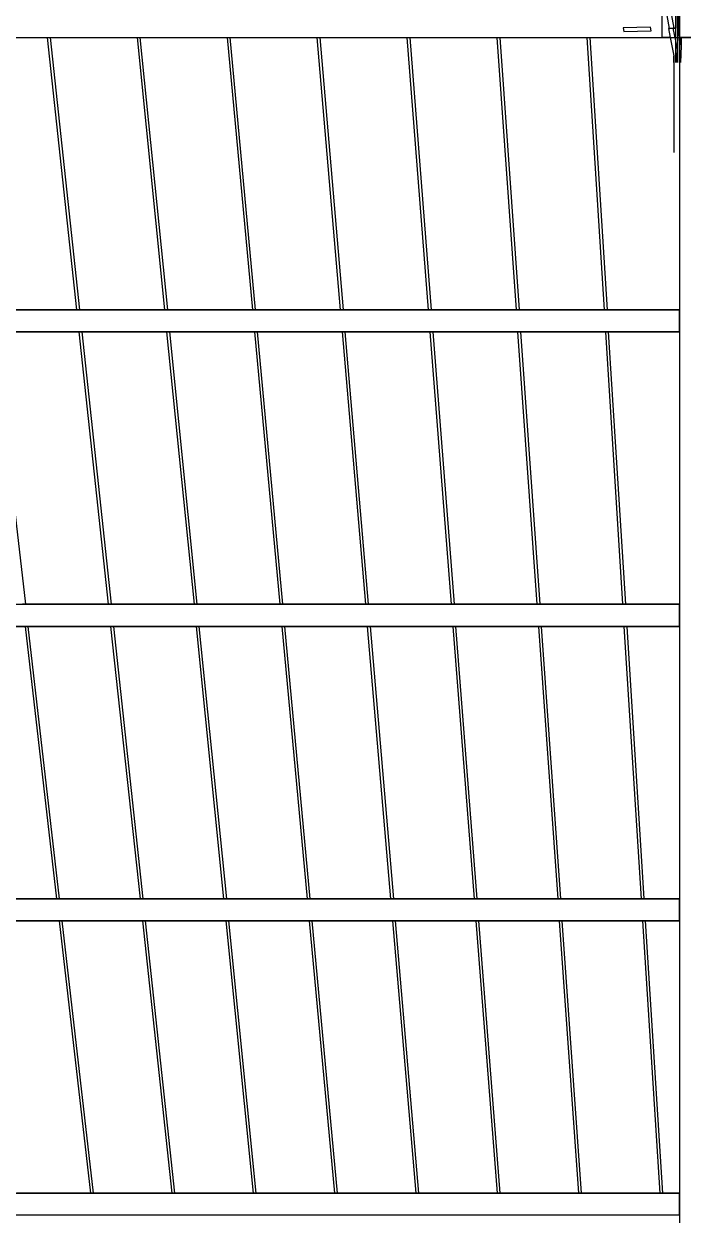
# Model space of a CAD drawing. Header units: millimetres. Extents: x 90964 to 877642, y 656808 to 1438307.
# Drawn here: x 813880 to 822844, y 1245727 to 1261913 of the extents above; entities that cross this region are included whole.
import ezdxf

# ---------------------------------------------------------------- set-up
doc = ezdxf.new("R2010")
doc.units = ezdxf.units.MM
doc.header["$LTSCALE"] = 300
doc.layers.add('ProfileEdges', color=7, linetype='Continuous')
doc.layers.add('SectionCutEdges', color=7, linetype='Continuous')

msp = doc.modelspace()

# ---------------------------------------------------------------- linework, layer by layer
at = {"color": 251}
for p, q in [((822777.7, 1263859.2), (822777.7, 1261856.1)), ((814196.4, 1261726.5), (814596.8, 1258026.5)), ((814236, 1261726.5), (814636.4, 1258026.5)), ((815419.4, 1261726.5), (815792.2, 1258026.5)), ((815459, 1261726.5), (815831.8, 1258026.5)), ((816642.5, 1261726.5), (816987.5, 1258026.5)), ((816682, 1261726.5), (817027.1, 1258026.5)), ((817865.5, 1261726.5), (818182.9, 1258026.5)), ((817905.1, 1261726.5), (818222.5, 1258026.5)), ((819088.5, 1261726.5), (819378.2, 1258026.5)), ((819128.1, 1261726.5), (819417.8, 1258026.5)), ((820311.5, 1261726.5), (820573.6, 1258026.5)), ((820351.1, 1261726.5), (820613.2, 1258026.5)), ((821534.5, 1261726.5), (821768.9, 1258026.5)), ((821574.1, 1261726.5), (821808.5, 1258026.5)), ((822669.4, 1261726.5), (822558.3, 1261726.5)), ((822738.3, 1261852.5), (822712.9, 1261852.5)), ((822716.1, 1261852.6), (822738.3, 1261852.5)), ((822738.3, 1261852.5), (822742.7, 1261852.6)), ((822742.7, 1261852.5), (822738.3, 1261852.5)), ((822767.7, 1261854.7), (822775.3, 1261856.1)), ((822775.3, 1261856.1), (822777.7, 1261856.1)), ((822775.3, 1261856.1), (822775.3, 1261849.2)), ((822777.7, 1261856.1), (822777.7, 1261856)), ((822792.2, 1261855.4), (822777.7, 1261856)), ((822821.3, 1261612.3), (822821.3, 1261726.5)), ((822716.9, 1261480.1), (822716.9, 1260166.3)), ((822717.2, 1261388.2), (822717.2, 1261478.9)), ((813473.7, 1257726.5), (813901.8, 1254026.5)), ((814628.1, 1257726.5), (815028.5, 1254026.5)), ((814666.8, 1257726.5), (815067.2, 1254026.5)), ((815821.2, 1257726.5), (816193.9, 1254026.5)), ((815859.9, 1257726.5), (816232.7, 1254026.5)), ((817014.3, 1257726.5), (817359.4, 1254026.5)), ((817053, 1257726.5), (817398.1, 1254026.5)), ((818207.4, 1257726.5), (818524.8, 1254026.5)), ((818246.1, 1257726.5), (818563.6, 1254026.5)), ((819400.5, 1257726.5), (819690.3, 1254026.5)), ((819439.3, 1257726.5), (819729, 1254026.5)), ((820593.6, 1257726.5), (820855.7, 1254026.5)), ((820632.3, 1257726.5), (820894.4, 1254026.5)), ((821786.7, 1257726.5), (822021.1, 1254026.5)), ((821825.4, 1257726.5), (822059.8, 1254026.5)), ((813896.6, 1253726.5), (814324.7, 1250026.5)), ((813934.4, 1253726.5), (814362.5, 1250026.5)), ((815059.8, 1253726.5), (815460.2, 1250026.5)), ((815097.6, 1253726.5), (815498, 1250026.5)), ((816223, 1253726.5), (816595.8, 1250026.5)), ((816260.8, 1253726.5), (816633.6, 1250026.5)), ((817386.2, 1253726.5), (817731.3, 1250026.5)), ((817424, 1253726.5), (817769.1, 1250026.5)), ((818549.4, 1253726.5), (818866.8, 1250026.5)), ((818587.2, 1253726.5), (818904.6, 1250026.5)), ((819712.6, 1253726.5), (820002.3, 1250026.5)), ((819750.4, 1253726.5), (820040.2, 1250026.5)), ((820875.8, 1253726.5), (821137.9, 1250026.5)), ((820913.6, 1253726.5), (821175.7, 1250026.5)), ((822039, 1253726.5), (822273.4, 1250026.5)), ((822076.8, 1253726.5), (822311.2, 1250026.5)), ((814358.3, 1249726.5), (814786.4, 1246026.5)), ((814395.2, 1249726.5), (814823.3, 1246026.5)), ((815491.6, 1249726.5), (815892, 1246026.5)), ((815528.5, 1249726.5), (815928.9, 1246026.5)), ((816624.9, 1249726.5), (816997.6, 1246026.5)), ((816661.8, 1249726.5), (817034.5, 1246026.5)), ((817758.2, 1249726.5), (818103.3, 1246026.5)), ((817795.1, 1249726.5), (818140.1, 1246026.5)), ((818891.5, 1249726.5), (819208.9, 1246026.5)), ((818928.3, 1249726.5), (819245.7, 1246026.5)), ((820024.7, 1249726.5), (820314.5, 1246026.5)), ((820061.6, 1249726.5), (820351.3, 1246026.5)), ((821158, 1249726.5), (821420.1, 1246026.5)), ((821194.9, 1249726.5), (821456.9, 1246026.5)), ((822291.3, 1249726.5), (822525.7, 1246026.5)), ((822328.1, 1249726.5), (822562.5, 1246026.5))]:
    msp.add_line(p, q, dxfattribs=at)
at = {"layer": 'ProfileEdges'}
for points in [[(846388.1, 1262026.5), (805925.6, 1262026.5), (805925.6, 1261726.5), (846388.1, 1261726.5)], [(822792.2, 1181026.5), (823092.2, 1181026.5), (823092.2, 1261726.5), (822792.2, 1261726.5)], [(805600.7, 1258026.5), (822792.2, 1258026.5), (822792.2, 1257726.5), (805600.7, 1257726.5)], [(805256.6, 1254026.5), (822792.2, 1254026.5), (822792.2, 1253726.5), (805256.6, 1253726.5)], [(804893, 1250026.5), (822792.2, 1250026.5), (822792.2, 1249726.5), (804893, 1249726.5)], [(804509.5, 1246026.5), (822792.2, 1246026.5), (822792.2, 1245726.5), (804509.5, 1245726.5)]]:
    msp.add_lwpolyline(points, close=True, dxfattribs=at)
at = {"layer": 'SectionCutEdges', "color": 251}
for p, q in [((822239.8, 1264556.4), (822716.1, 1261852.6)), ((822742.7, 1261852.6), (822742.7, 1263859.2)), ((822767.7, 1261854.7), (822767.7, 1263859.2)), ((822558.3, 1261726.5), (822558.3, 1262026.5)), ((822656.1, 1261850.9), (822625.1, 1262026.5)), ((822792.2, 1262026.5), (822792.2, 1261855.4)), ((813081, 1261726.5), (814196.4, 1261726.5)), ((814196.4, 1261726.5), (814236, 1261726.5)), ((814236, 1261726.5), (814268.2, 1261726.5)), ((814268.2, 1261726.5), (814303.9, 1261726.5)), ((814303.9, 1261726.5), (815419.4, 1261726.5)), ((815419.4, 1261726.5), (815459, 1261726.5)), ((815459, 1261726.5), (815493.1, 1261726.5)), ((815493.1, 1261726.5), (815526.9, 1261726.5)), ((815526.9, 1261726.5), (816642.5, 1261726.5)), ((816642.5, 1261726.5), (816682, 1261726.5)), ((816682, 1261726.5), (816718, 1261726.5)), ((816718, 1261726.5), (816749.8, 1261726.5)), ((816749.8, 1261726.5), (817865.5, 1261726.5)), ((817865.5, 1261726.5), (817905.1, 1261726.5)), ((817905.1, 1261726.5), (817942.9, 1261726.5)), ((817942.9, 1261726.5), (817972.7, 1261726.5)), ((817972.7, 1261726.5), (819088.5, 1261726.5)), ((819088.5, 1261726.5), (819128.1, 1261726.5)), ((819128.1, 1261726.5), (819167.8, 1261726.5)), ((819167.8, 1261726.5), (819195.6, 1261726.5)), ((819195.6, 1261726.5), (820311.5, 1261726.5)), ((820311.5, 1261726.5), (820351.1, 1261726.5)), ((820351.1, 1261726.5), (820392.7, 1261726.5)), ((820392.7, 1261726.5), (820418.6, 1261726.5)), ((820418.6, 1261726.5), (821534.5, 1261726.5)), ((821534.5, 1261726.5), (821574.1, 1261726.5)), ((821574.1, 1261726.5), (821617.6, 1261726.5)), ((821617.6, 1261726.5), (821641.5, 1261726.5)), ((821641.5, 1261726.5), (822558.3, 1261726.5)), ((822400, 1261868.3), (822028.5, 1261857.1)), ((822028.5, 1261857.1), (822037.7, 1261807.3)), ((822037.7, 1261807.3), (822409.1, 1261818.4)), ((822409.1, 1261818.4), (822400, 1261868.3)), ((822656.1, 1261850.9), (822645.5, 1261850.6)), ((822645.5, 1261850.6), (822669.4, 1261726.5)), ((822709.4, 1261852.5), (822656.1, 1261850.9)), ((822656.1, 1261850.8), (822709.4, 1261852.4)), ((822656.1, 1261850.8), (822656.1, 1261850.9)), ((822669.4, 1261726.5), (822716.9, 1261480.1)), ((822709.4, 1261852.4), (822709.4, 1261852.5)), ((822709.4, 1261852.4), (822712.9, 1261852.5)), ((822742.7, 1261680), (822709.4, 1261852.4)), ((822712.9, 1261852.5), (822716.1, 1261852.6)), ((822742.7, 1261852.6), (822742.7, 1261852.5)), ((822742.7, 1261680), (822742.7, 1261852.5)), ((822767.7, 1261854.7), (822767.7, 1261629.7)), ((822775.3, 1261849.2), (822767.7, 1261629.7)), ((822792.2, 1261762.3), (822775.3, 1261849.2)), ((822792.2, 1261855.4), (822792.2, 1261762.3)), ((822792.2, 1261762.3), (822792.2, 1261726.5)), ((822799.1, 1261726.5), (822792.2, 1261762.3)), ((822792.2, 1261726.5), (822799.1, 1261726.5)), ((822821.3, 1261612.3), (822799.1, 1261726.5)), ((822799.1, 1261726.5), (822821.3, 1261726.5)), ((822821.3, 1261726.5), (822867.2, 1261726.5)), ((822742.7, 1261388.2), (822742.7, 1261680)), ((822765.3, 1261562.4), (822742.7, 1261680)), ((822759.3, 1261388.2), (822765.3, 1261562.4)), ((822767.7, 1261629.7), (822765.3, 1261562.7)), ((822765.3, 1261562.4), (822765.3, 1261562.7)), ((822767.7, 1261629.7), (822767.7, 1261388.2)), ((822813.6, 1261388.2), (822821.3, 1261612.3)), ((822792.2, 1260426.5), (822792.2, 1258026.5)), ((814596.8, 1258026.5), (813497.1, 1258026.5)), ((814636.4, 1258026.5), (814596.8, 1258026.5)), ((814682.9, 1258026.5), (814636.4, 1258026.5)), ((814692.4, 1258026.5), (814682.9, 1258026.5)), ((815792.2, 1258026.5), (814692.4, 1258026.5)), ((815831.8, 1258026.5), (815792.2, 1258026.5)), ((815878.2, 1258026.5), (815831.8, 1258026.5)), ((815887.6, 1258026.5), (815878.2, 1258026.5)), ((816987.5, 1258026.5), (815887.6, 1258026.5)), ((817027.1, 1258026.5), (816987.5, 1258026.5)), ((817073.5, 1258026.5), (817027.1, 1258026.5)), ((817082.9, 1258026.5), (817073.5, 1258026.5)), ((818182.9, 1258026.5), (817082.9, 1258026.5)), ((818222.5, 1258026.5), (818182.9, 1258026.5)), ((818268.8, 1258026.5), (818222.5, 1258026.5)), ((818278.2, 1258026.5), (818268.8, 1258026.5)), ((819378.2, 1258026.5), (818278.2, 1258026.5)), ((819417.8, 1258026.5), (819378.2, 1258026.5)), ((819464, 1258026.5), (819417.8, 1258026.5)), ((819473.4, 1258026.5), (819464, 1258026.5)), ((820573.6, 1258026.5), (819473.4, 1258026.5)), ((820613.2, 1258026.5), (820573.6, 1258026.5)), ((820659.3, 1258026.5), (820613.2, 1258026.5)), ((820668.7, 1258026.5), (820659.3, 1258026.5)), ((821768.9, 1258026.5), (820668.7, 1258026.5)), ((821808.5, 1258026.5), (821768.9, 1258026.5)), ((821854.6, 1258026.5), (821808.5, 1258026.5)), ((821864, 1258026.5), (821854.6, 1258026.5)), ((822792.2, 1258026.5), (821864, 1258026.5)), ((822792.2, 1257726.5), (822792.2, 1258026.5)), ((813544.1, 1257726.5), (814628.1, 1257726.5)), ((814628.1, 1257726.5), (814666.8, 1257726.5)), ((814666.8, 1257726.5), (814699.8, 1257726.5)), ((814699.8, 1257726.5), (814737.1, 1257726.5)), ((814737.1, 1257726.5), (815821.2, 1257726.5)), ((815821.2, 1257726.5), (815859.9, 1257726.5)), ((815859.9, 1257726.5), (815894.8, 1257726.5)), ((815894.8, 1257726.5), (815930.1, 1257726.5)), ((815930.1, 1257726.5), (817014.3, 1257726.5)), ((817014.3, 1257726.5), (817053, 1257726.5)), ((817053, 1257726.5), (817089.9, 1257726.5)), ((817089.9, 1257726.5), (817123.1, 1257726.5)), ((817123.1, 1257726.5), (818207.4, 1257726.5)), ((818207.4, 1257726.5), (818246.1, 1257726.5)), ((818246.1, 1257726.5), (818285, 1257726.5)), ((818285, 1257726.5), (818316.1, 1257726.5)), ((818316.1, 1257726.5), (819400.5, 1257726.5)), ((819400.5, 1257726.5), (819439.3, 1257726.5)), ((819439.3, 1257726.5), (819480, 1257726.5)), ((819480, 1257726.5), (819509.2, 1257726.5)), ((819509.2, 1257726.5), (820593.6, 1257726.5)), ((820593.6, 1257726.5), (820632.3, 1257726.5)), ((820632.3, 1257726.5), (820675.1, 1257726.5)), ((820675.1, 1257726.5), (820702.2, 1257726.5)), ((820702.2, 1257726.5), (821786.7, 1257726.5)), ((821786.7, 1257726.5), (821825.4, 1257726.5)), ((821825.4, 1257726.5), (821870.1, 1257726.5)), ((821870.1, 1257726.5), (821895.2, 1257726.5)), ((821895.2, 1257726.5), (822792.2, 1257726.5)), ((822792.2, 1257726.5), (822792.2, 1254026.5)), ((813901.8, 1254026.5), (813863, 1254026.5)), ((813950, 1254026.5), (813901.8, 1254026.5)), ((813959.8, 1254026.5), (813950, 1254026.5)), ((815028.5, 1254026.5), (813959.8, 1254026.5)), ((815067.2, 1254026.5), (815028.5, 1254026.5)), ((815115.4, 1254026.5), (815067.2, 1254026.5)), ((815125.1, 1254026.5), (815115.4, 1254026.5)), ((816193.9, 1254026.5), (815125.1, 1254026.5)), ((816232.7, 1254026.5), (816193.9, 1254026.5)), ((816280.7, 1254026.5), (816232.7, 1254026.5)), ((816290.5, 1254026.5), (816280.7, 1254026.5)), ((817359.4, 1254026.5), (816290.5, 1254026.5)), ((817398.1, 1254026.5), (817359.4, 1254026.5)), ((817446.1, 1254026.5), (817398.1, 1254026.5)), ((817455.8, 1254026.5), (817446.1, 1254026.5)), ((818524.8, 1254026.5), (817455.8, 1254026.5)), ((818563.6, 1254026.5), (818524.8, 1254026.5)), ((818611.5, 1254026.5), (818563.6, 1254026.5)), ((818621.1, 1254026.5), (818611.5, 1254026.5)), ((819690.3, 1254026.5), (818621.1, 1254026.5)), ((819729, 1254026.5), (819690.3, 1254026.5)), ((819776.8, 1254026.5), (819729, 1254026.5)), ((819786.5, 1254026.5), (819776.8, 1254026.5)), ((820855.7, 1254026.5), (819786.5, 1254026.5)), ((820894.4, 1254026.5), (820855.7, 1254026.5)), ((820942.2, 1254026.5), (820894.4, 1254026.5)), ((820951.8, 1254026.5), (820942.2, 1254026.5)), ((822021.1, 1254026.5), (820951.8, 1254026.5)), ((822059.8, 1254026.5), (822021.1, 1254026.5)), ((822107.6, 1254026.5), (822059.8, 1254026.5)), ((822117.2, 1254026.5), (822107.6, 1254026.5)), ((822792.2, 1254026.5), (822117.2, 1254026.5)), ((822792.2, 1253726.5), (822792.2, 1254026.5)), ((812844.1, 1253726.5), (813896.6, 1253726.5)), ((813896.6, 1253726.5), (813934.4, 1253726.5)), ((813934.4, 1253726.5), (813966.1, 1253726.5)), ((813966.1, 1253726.5), (814007.2, 1253726.5)), ((814007.2, 1253726.5), (815059.8, 1253726.5)), ((815059.8, 1253726.5), (815097.6, 1253726.5)), ((815097.6, 1253726.5), (815131.3, 1253726.5)), ((815131.3, 1253726.5), (815170.3, 1253726.5)), ((815170.3, 1253726.5), (816223, 1253726.5)), ((816223, 1253726.5), (816260.8, 1253726.5)), ((816260.8, 1253726.5), (816296.5, 1253726.5)), ((816296.5, 1253726.5), (816333.4, 1253726.5)), ((816333.4, 1253726.5), (817386.2, 1253726.5)), ((817386.2, 1253726.5), (817424, 1253726.5)), ((817424, 1253726.5), (817461.7, 1253726.5)), ((817461.7, 1253726.5), (817496.5, 1253726.5)), ((817496.5, 1253726.5), (818549.4, 1253726.5)), ((818549.4, 1253726.5), (818587.2, 1253726.5)), ((818587.2, 1253726.5), (818627, 1253726.5)), ((818627, 1253726.5), (818659.6, 1253726.5)), ((818659.6, 1253726.5), (819712.6, 1253726.5)), ((819712.6, 1253726.5), (819750.4, 1253726.5)), ((819750.4, 1253726.5), (819792.2, 1253726.5)), ((819792.2, 1253726.5), (819822.6, 1253726.5)), ((819822.6, 1253726.5), (820875.8, 1253726.5)), ((820875.8, 1253726.5), (820913.6, 1253726.5)), ((820913.6, 1253726.5), (820957.4, 1253726.5)), ((820957.4, 1253726.5), (820985.7, 1253726.5)), ((820985.7, 1253726.5), (822039, 1253726.5)), ((822039, 1253726.5), (822076.8, 1253726.5)), ((822076.8, 1253726.5), (822122.6, 1253726.5)), ((822122.6, 1253726.5), (822148.8, 1253726.5)), ((822148.8, 1253726.5), (822792.2, 1253726.5)), ((822792.2, 1253726.5), (822792.2, 1250026.5)), ((814324.7, 1250026.5), (813287, 1250026.5)), ((814362.5, 1250026.5), (814324.7, 1250026.5)), ((814412.4, 1250026.5), (814362.5, 1250026.5)), ((814422.4, 1250026.5), (814412.4, 1250026.5)), ((815460.2, 1250026.5), (814422.4, 1250026.5)), ((815498, 1250026.5), (815460.2, 1250026.5)), ((815547.8, 1250026.5), (815498, 1250026.5)), ((815557.8, 1250026.5), (815547.8, 1250026.5)), ((816595.8, 1250026.5), (815557.8, 1250026.5)), ((816633.6, 1250026.5), (816595.8, 1250026.5)), ((816683.3, 1250026.5), (816633.6, 1250026.5)), ((816693.2, 1250026.5), (816683.3, 1250026.5)), ((817731.3, 1250026.5), (816693.2, 1250026.5)), ((817769.1, 1250026.5), (817731.3, 1250026.5)), ((817818.7, 1250026.5), (817769.1, 1250026.5)), ((817828.7, 1250026.5), (817818.7, 1250026.5)), ((818866.8, 1250026.5), (817828.7, 1250026.5)), ((818904.6, 1250026.5), (818866.8, 1250026.5)), ((818954.2, 1250026.5), (818904.6, 1250026.5)), ((818964.1, 1250026.5), (818954.2, 1250026.5)), ((820002.3, 1250026.5), (818964.1, 1250026.5)), ((820040.2, 1250026.5), (820002.3, 1250026.5)), ((820089.6, 1250026.5), (820040.2, 1250026.5)), ((820099.5, 1250026.5), (820089.6, 1250026.5)), ((821137.9, 1250026.5), (820099.5, 1250026.5)), ((821175.7, 1250026.5), (821137.9, 1250026.5)), ((821225.1, 1250026.5), (821175.7, 1250026.5)), ((821235, 1250026.5), (821225.1, 1250026.5)), ((822273.4, 1250026.5), (821235, 1250026.5)), ((822311.2, 1250026.5), (822273.4, 1250026.5)), ((822360.5, 1250026.5), (822311.2, 1250026.5)), ((822370.4, 1250026.5), (822360.5, 1250026.5)), ((822792.2, 1250026.5), (822370.4, 1250026.5)), ((822792.2, 1249726.5), (822792.2, 1250026.5)), ((813337, 1249726.5), (814358.3, 1249726.5)), ((814358.3, 1249726.5), (814395.2, 1249726.5)), ((814395.2, 1249726.5), (814427.4, 1249726.5)), ((814427.4, 1249726.5), (814470.2, 1249726.5)), ((814470.2, 1249726.5), (815491.6, 1249726.5)), ((815491.6, 1249726.5), (815528.5, 1249726.5)), ((815528.5, 1249726.5), (815562.8, 1249726.5)), ((815562.8, 1249726.5), (815603.4, 1249726.5)), ((815603.4, 1249726.5), (816624.9, 1249726.5)), ((816624.9, 1249726.5), (816661.8, 1249726.5)), ((816661.8, 1249726.5), (816698.2, 1249726.5)), ((816698.2, 1249726.5), (816736.6, 1249726.5)), ((816736.6, 1249726.5), (817758.2, 1249726.5)), ((817758.2, 1249726.5), (817795.1, 1249726.5)), ((817795.1, 1249726.5), (817833.6, 1249726.5)), ((817833.6, 1249726.5), (817869.7, 1249726.5)), ((817869.7, 1249726.5), (818891.5, 1249726.5)), ((818891.5, 1249726.5), (818928.3, 1249726.5)), ((818928.3, 1249726.5), (818968.9, 1249726.5)), ((818968.9, 1249726.5), (819002.9, 1249726.5)), ((819002.9, 1249726.5), (820024.7, 1249726.5)), ((820024.7, 1249726.5), (820061.6, 1249726.5)), ((820061.6, 1249726.5), (820104.3, 1249726.5)), ((820104.3, 1249726.5), (820136.1, 1249726.5)), ((820136.1, 1249726.5), (821158, 1249726.5)), ((821158, 1249726.5), (821194.9, 1249726.5)), ((821194.9, 1249726.5), (821239.7, 1249726.5)), ((821239.7, 1249726.5), (821269.3, 1249726.5)), ((821269.3, 1249726.5), (822291.3, 1249726.5)), ((822291.3, 1249726.5), (822328.1, 1249726.5)), ((822328.1, 1249726.5), (822375, 1249726.5)), ((822375, 1249726.5), (822402.5, 1249726.5)), ((822402.5, 1249726.5), (822792.2, 1249726.5)), ((822792.2, 1249726.5), (822792.2, 1246026.5)), ((814786.4, 1246026.5), (813779.5, 1246026.5)), ((814823.3, 1246026.5), (814786.4, 1246026.5)), ((814874.7, 1246026.5), (814823.3, 1246026.5)), ((814885, 1246026.5), (814874.7, 1246026.5)), ((815892, 1246026.5), (814885, 1246026.5)), ((815928.9, 1246026.5), (815892, 1246026.5)), ((815980.2, 1246026.5), (815928.9, 1246026.5)), ((815990.5, 1246026.5), (815980.2, 1246026.5)), ((816997.6, 1246026.5), (815990.5, 1246026.5)), ((817034.5, 1246026.5), (816997.6, 1246026.5)), ((817085.8, 1246026.5), (817034.5, 1246026.5)), ((817096, 1246026.5), (817085.8, 1246026.5)), ((818103.3, 1246026.5), (817096, 1246026.5)), ((818140.1, 1246026.5), (818103.3, 1246026.5)), ((818191.3, 1246026.5), (818140.1, 1246026.5)), ((818201.5, 1246026.5), (818191.3, 1246026.5)), ((819208.9, 1246026.5), (818201.5, 1246026.5)), ((819245.7, 1246026.5), (819208.9, 1246026.5)), ((819296.8, 1246026.5), (819245.7, 1246026.5)), ((819307, 1246026.5), (819296.8, 1246026.5)), ((820314.5, 1246026.5), (819307, 1246026.5)), ((820351.3, 1246026.5), (820314.5, 1246026.5)), ((820402.4, 1246026.5), (820351.3, 1246026.5)), ((820412.6, 1246026.5), (820402.4, 1246026.5)), ((821420.1, 1246026.5), (820412.6, 1246026.5)), ((821456.9, 1246026.5), (821420.1, 1246026.5)), ((821507.9, 1246026.5), (821456.9, 1246026.5)), ((821518.1, 1246026.5), (821507.9, 1246026.5)), ((822525.7, 1246026.5), (821518.1, 1246026.5)), ((822562.5, 1246026.5), (822525.7, 1246026.5)), ((822613.4, 1246026.5), (822562.5, 1246026.5)), ((822623.6, 1246026.5), (822613.4, 1246026.5)), ((822792.2, 1246026.5), (822623.6, 1246026.5)), ((822792.2, 1245726.5), (822792.2, 1246026.5))]:
    msp.add_line(p, q, dxfattribs=at)

doc.saveas('drawing.dxf')
